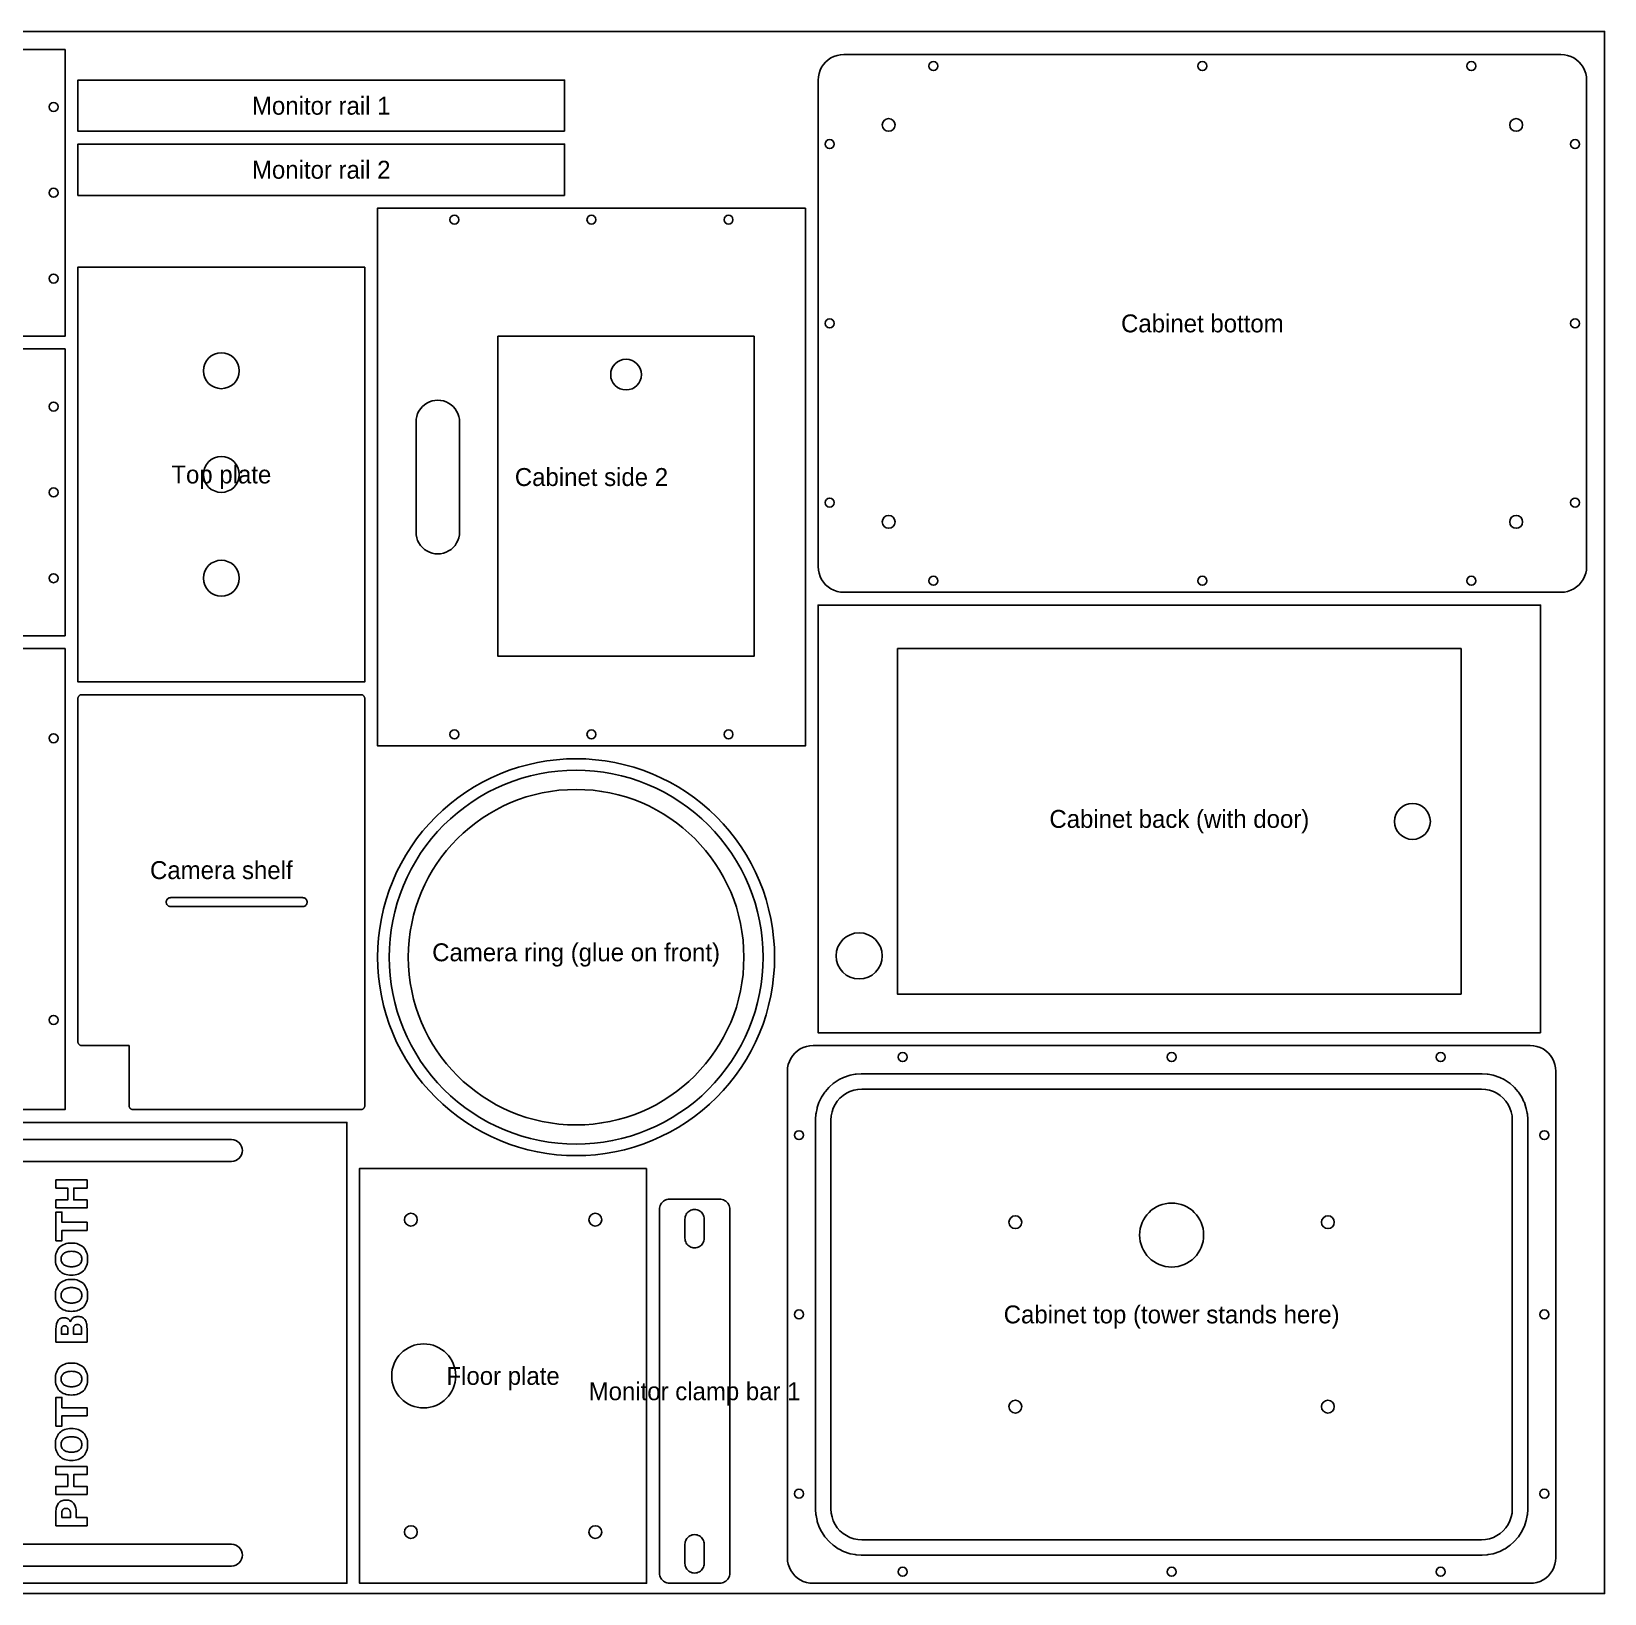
# Model space of a CAD drawing. Header units: millimetres. Extents: x 0 to 2440, y 0 to 1257.
# Drawn here: x 1212 to 2440, y 0 to 1220 of the extents above; entities that cross this region are included whole.
import ezdxf
from ezdxf.enums import TextEntityAlignment as Align

# ---------------------------------------------------------------- set-up
doc = ezdxf.new("R2010")
doc.units = ezdxf.units.MM
for name, color, linetype in [('CUT_DOOR', 6, 'Continuous'), ('CUT_INSIDE', 5, 'Continuous'), ('CUT_OUTSIDE', 1, 'Continuous'), ('DRILL_10', 4, 'Continuous'), ('DRILL_7', 3, 'Continuous'), ('ENGRAVE_V', 2, 'Continuous'), ('LABELS', 7, 'Continuous'), ('POCKET_8', 30, 'Continuous'), ('SHEET', 8, 'Continuous')]:
    doc.layers.add(name, color=color, linetype=linetype)

msp = doc.modelspace()

# ---------------------------------------------------------------- linework, layer by layer
at = {"layer": 'CUT_DOOR'}
for points in [[(1776, 982), (1576, 982), (1576, 732), (1776, 732)], [(2328, 468), (2328, 738), (1888, 738), (1888, 468)]]:
    msp.add_lwpolyline(points, close=True, dxfattribs=at)
at = {"layer": 'CUT_INSIDE'}
for points in [[(1512, 915), (1512.145, 917.219), (1512.579, 919.4), (1513.294, 921.506), (1514.278, 923.5), (1515.513, 925.349), (1516.979, 927.021), (1518.651, 928.487), (1520.5, 929.722), (1522.494, 930.706), (1524.6, 931.421), (1526.781, 931.855), (1529, 932), (1531.219, 931.855), (1533.4, 931.421), (1535.506, 930.706), (1537.5, 929.722), (1539.349, 928.487), (1541.021, 927.021), (1542.487, 925.349), (1543.722, 923.5), (1544.706, 921.506), (1545.421, 919.4), (1545.855, 917.219), (1546, 915), (1546, 829), (1545.855, 826.781), (1545.421, 824.6), (1544.706, 822.494), (1543.722, 820.5), (1542.487, 818.651), (1541.021, 816.979), (1539.349, 815.513), (1537.5, 814.278), (1535.506, 813.294), (1533.4, 812.579), (1531.219, 812.145), (1529, 812), (1526.781, 812.145), (1524.6, 812.579), (1522.494, 813.294), (1520.5, 814.278), (1518.651, 815.513), (1516.979, 816.979), (1515.513, 818.651), (1514.278, 820.5), (1513.294, 822.494), (1512.579, 824.6), (1512.145, 826.781), (1512, 829)], [(1320.5, 536.5), (1320.043, 536.53), (1319.594, 536.619), (1319.161, 536.766), (1318.75, 536.969), (1318.369, 537.223), (1318.025, 537.525), (1317.723, 537.869), (1317.469, 538.25), (1317.266, 538.661), (1317.119, 539.094), (1317.03, 539.543), (1317, 540), (1317.03, 540.457), (1317.119, 540.906), (1317.266, 541.339), (1317.469, 541.75), (1317.723, 542.131), (1318.025, 542.475), (1318.369, 542.777), (1318.75, 543.031), (1319.161, 543.234), (1319.594, 543.381), (1320.043, 543.47), (1320.5, 543.5), (1423.5, 543.5), (1423.957, 543.47), (1424.406, 543.381), (1424.839, 543.234), (1425.25, 543.031), (1425.631, 542.777), (1425.975, 542.475), (1426.277, 542.131), (1426.531, 541.75), (1426.734, 541.339), (1426.881, 540.906), (1426.97, 540.457), (1427, 540), (1426.97, 539.543), (1426.881, 539.094), (1426.734, 538.661), (1426.531, 538.25), (1426.277, 537.869), (1425.975, 537.525), (1425.631, 537.223), (1425.25, 536.969), (1424.839, 536.766), (1424.406, 536.619), (1423.957, 536.53), (1423.5, 536.5)], [(1722, 292.5), (1722.064, 293.479), (1722.256, 294.441), (1722.571, 295.37), (1723.005, 296.25), (1723.55, 297.066), (1724.197, 297.803), (1724.934, 298.45), (1725.75, 298.995), (1726.63, 299.429), (1727.559, 299.744), (1728.521, 299.936), (1729.5, 300), (1730.479, 299.936), (1731.441, 299.744), (1732.37, 299.429), (1733.25, 298.995), (1734.066, 298.45), (1734.803, 297.803), (1735.45, 297.066), (1735.995, 296.25), (1736.429, 295.37), (1736.744, 294.441), (1736.936, 293.479), (1737, 292.5), (1737, 277.5), (1736.936, 276.521), (1736.744, 275.559), (1736.429, 274.63), (1735.995, 273.75), (1735.45, 272.934), (1734.803, 272.197), (1734.066, 271.55), (1733.25, 271.005), (1732.37, 270.571), (1731.441, 270.256), (1730.479, 270.064), (1729.5, 270), (1728.521, 270.064), (1727.559, 270.256), (1726.63, 270.571), (1725.75, 271.005), (1724.934, 271.55), (1724.197, 272.197), (1723.55, 272.934), (1723.005, 273.75), (1722.571, 274.63), (1722.256, 275.559), (1722.064, 276.521), (1722, 277.5)], [(1722, 38.5), (1722.064, 39.479), (1722.256, 40.441), (1722.571, 41.37), (1723.005, 42.25), (1723.55, 43.066), (1724.197, 43.803), (1724.934, 44.45), (1725.75, 44.995), (1726.63, 45.429), (1727.559, 45.744), (1728.521, 45.936), (1729.5, 46), (1730.479, 45.936), (1731.441, 45.744), (1732.37, 45.429), (1733.25, 44.995), (1734.066, 44.45), (1734.803, 43.803), (1735.45, 43.066), (1735.995, 42.25), (1736.429, 41.37), (1736.744, 40.441), (1736.936, 39.479), (1737, 38.5), (1737, 23.5), (1736.936, 22.521), (1736.744, 21.559), (1736.429, 20.63), (1735.995, 19.75), (1735.45, 18.934), (1734.803, 18.197), (1734.066, 17.55), (1733.25, 17.005), (1732.37, 16.571), (1731.441, 16.256), (1730.479, 16.064), (1729.5, 16), (1728.521, 16.064), (1727.559, 16.256), (1726.63, 16.571), (1725.75, 17.005), (1724.934, 17.55), (1724.197, 18.197), (1723.55, 18.934), (1723.005, 19.75), (1722.571, 20.63), (1722.256, 21.559), (1722.064, 22.521), (1722, 23.5)]]:
    msp.add_lwpolyline(points, close=True, dxfattribs=at)
for centre, radius in [((1360, 955), 14), ((1676, 952), 12), ((1360, 874), 14), ((1360, 793), 14), ((1637, 497), 131), ((2290, 603), 14), ((1858, 498), 18), ((2102, 280), 25), ((1518, 170), 25)]:
    msp.add_circle(centre, radius, dxfattribs=at)
at = {"layer": 'CUT_OUTSIDE'}
for points in [[(1238, 1206), (8, 1206), (8, 982), (1238, 982)], [(2426, 802), (2425.829, 799.389), (2425.319, 796.824), (2424.478, 794.346), (2423.321, 792), (2421.867, 789.825), (2420.142, 787.858), (2418.175, 786.133), (2416, 784.679), (2413.654, 783.522), (2411.176, 782.681), (2408.611, 782.171), (2406, 782), (1846, 782), (1843.389, 782.171), (1840.824, 782.681), (1838.346, 783.522), (1836, 784.679), (1833.825, 786.133), (1831.858, 787.858), (1830.133, 789.825), (1828.679, 792), (1827.522, 794.346), (1826.681, 796.824), (1826.171, 799.389), (1826, 802), (1826, 1182), (1826.171, 1184.611), (1826.681, 1187.176), (1827.522, 1189.654), (1828.679, 1192), (1830.133, 1194.175), (1831.858, 1196.142), (1833.825, 1197.867), (1836, 1199.321), (1838.346, 1200.478), (1840.824, 1201.319), (1843.389, 1201.829), (1846, 1202), (2406, 1202), (2408.611, 1201.829), (2411.176, 1201.319), (2413.654, 1200.478), (2416, 1199.321), (2418.175, 1197.867), (2420.142, 1196.142), (2421.867, 1194.175), (2423.321, 1192), (2424.478, 1189.654), (2425.319, 1187.176), (2425.829, 1184.611), (2426, 1182)], [(1628, 1142), (1628, 1182), (1248, 1182), (1248, 1142)], [(1628, 1092), (1628, 1132), (1248, 1132), (1248, 1092)], [(1816, 1082), (1482, 1082), (1482, 662), (1816, 662)], [(1472, 1036), (1248, 1036), (1248, 712), (1472, 712)], [(1238, 972), (8, 972), (8, 748), (1238, 748)], [(2390, 438), (2390, 772), (1826, 772), (1826, 438)], [(1238, 738), (8, 738), (8, 378), (1238, 378)], [(1287.997, 427.997), (1287.926, 428), (1251, 428), (1250.706, 428.014), (1250.415, 428.058), (1250.129, 428.129), (1249.852, 428.228), (1249.586, 428.354), (1249.333, 428.506), (1249.097, 428.681), (1248.879, 428.879), (1248.681, 429.097), (1248.506, 429.333), (1248.354, 429.586), (1248.228, 429.852), (1248.129, 430.129), (1248.058, 430.415), (1248.014, 430.706), (1248, 431), (1248, 699), (1248.014, 699.294), (1248.058, 699.585), (1248.129, 699.871), (1248.228, 700.148), (1248.354, 700.414), (1248.506, 700.667), (1248.681, 700.903), (1248.879, 701.121), (1249.097, 701.319), (1249.333, 701.494), (1249.586, 701.646), (1249.852, 701.772), (1250.129, 701.871), (1250.415, 701.942), (1250.706, 701.986), (1251, 702), (1469, 702), (1469.294, 701.986), (1469.585, 701.942), (1469.871, 701.871), (1470.148, 701.772), (1470.414, 701.646), (1470.667, 701.494), (1470.903, 701.319), (1471.121, 701.121), (1471.319, 700.903), (1471.494, 700.667), (1471.646, 700.414), (1471.772, 700.148), (1471.871, 699.871), (1471.942, 699.585), (1471.986, 699.294), (1472, 699), (1472, 381), (1471.986, 380.706), (1471.942, 380.415), (1471.871, 380.129), (1471.772, 379.852), (1471.646, 379.586), (1471.494, 379.333), (1471.319, 379.097), (1471.121, 378.879), (1470.903, 378.681), (1470.667, 378.506), (1470.414, 378.354), (1470.148, 378.228), (1469.871, 378.129), (1469.585, 378.058), (1469.294, 378.014), (1469, 378), (1291, 378), (1290.706, 378.014), (1290.415, 378.058), (1290.129, 378.129), (1289.852, 378.228), (1289.586, 378.354), (1289.333, 378.506), (1289.097, 378.681), (1288.879, 378.879), (1288.681, 379.097), (1288.506, 379.333), (1288.354, 379.586), (1288.228, 379.852), (1288.129, 380.129), (1288.058, 380.415), (1288.014, 380.706), (1288, 381), (1288, 427.926)], [(1792, 497), (1791.813, 489.395), (1791.254, 481.807), (1790.322, 474.257), (1789.022, 466.761), (1787.355, 459.338), (1785.326, 452.006), (1782.939, 444.782), (1780.201, 437.684), (1777.118, 430.729), (1773.698, 423.934), (1769.948, 417.314), (1765.878, 410.887), (1761.497, 404.667), (1756.817, 398.669), (1751.847, 392.908), (1746.602, 387.398), (1741.092, 382.153), (1735.331, 377.183), (1729.333, 372.503), (1723.113, 368.122), (1716.686, 364.052), (1710.066, 360.302), (1703.271, 356.882), (1696.316, 353.799), (1689.218, 351.061), (1681.994, 348.674), (1674.662, 346.645), (1667.239, 344.978), (1659.743, 343.678), (1652.193, 342.746), (1644.605, 342.187), (1637, 342), (1629.395, 342.187), (1621.807, 342.746), (1614.257, 343.678), (1606.761, 344.978), (1599.338, 346.645), (1592.006, 348.674), (1584.782, 351.061), (1577.684, 353.799), (1570.729, 356.882), (1563.934, 360.302), (1557.314, 364.052), (1550.887, 368.122), (1544.667, 372.503), (1538.669, 377.183), (1532.908, 382.153), (1527.398, 387.398), (1522.153, 392.908), (1517.183, 398.669), (1512.503, 404.667), (1508.122, 410.887), (1504.052, 417.314), (1500.302, 423.934), (1496.882, 430.729), (1493.799, 437.684), (1491.061, 444.782), (1488.674, 452.006), (1486.645, 459.338), (1484.978, 466.761), (1483.678, 474.257), (1482.746, 481.807), (1482.187, 489.395), (1482, 497), (1482.187, 504.605), (1482.746, 512.193), (1483.678, 519.743), (1484.978, 527.239), (1486.645, 534.662), (1488.674, 541.994), (1491.061, 549.218), (1493.799, 556.316), (1496.882, 563.271), (1500.302, 570.066), (1504.052, 576.686), (1508.122, 583.113), (1512.503, 589.333), (1517.183, 595.331), (1522.153, 601.092), (1527.398, 606.602), (1532.908, 611.847), (1538.669, 616.817), (1544.667, 621.497), (1550.887, 625.878), (1557.314, 629.948), (1563.934, 633.698), (1570.729, 637.118), (1577.684, 640.201), (1584.782, 642.939), (1592.006, 645.326), (1599.338, 647.355), (1606.761, 649.022), (1614.257, 650.322), (1621.807, 651.254), (1629.395, 651.813), (1637, 652), (1644.605, 651.813), (1652.193, 651.254), (1659.743, 650.322), (1667.239, 649.022), (1674.662, 647.355), (1681.994, 645.326), (1689.218, 642.939), (1696.316, 640.201), (1703.271, 637.118), (1710.066, 633.698), (1716.686, 629.948), (1723.113, 625.878), (1729.333, 621.497), (1735.331, 616.817), (1741.092, 611.847), (1746.602, 606.602), (1751.847, 601.092), (1756.817, 595.331), (1761.497, 589.333), (1765.878, 583.113), (1769.948, 576.686), (1773.698, 570.066), (1777.118, 563.271), (1780.201, 556.316), (1782.939, 549.218), (1785.326, 541.994), (1787.355, 534.662), (1789.022, 527.239), (1790.322, 519.743), (1791.254, 512.193), (1791.813, 504.605)], [(2402, 28), (2401.829, 25.389), (2401.319, 22.824), (2400.478, 20.346), (2399.321, 18), (2397.867, 15.825), (2396.142, 13.858), (2394.175, 12.133), (2392, 10.679), (2389.654, 9.522), (2387.176, 8.681), (2384.611, 8.171), (2382, 8), (1822, 8), (1819.389, 8.171), (1816.824, 8.681), (1814.346, 9.522), (1812, 10.679), (1809.825, 12.133), (1807.858, 13.858), (1806.133, 15.825), (1804.679, 18), (1803.522, 20.346), (1802.681, 22.824), (1802.171, 25.389), (1802, 28), (1802, 408), (1802.171, 410.611), (1802.681, 413.176), (1803.522, 415.654), (1804.679, 418), (1806.133, 420.175), (1807.858, 422.142), (1809.825, 423.867), (1812, 425.321), (1814.346, 426.478), (1816.824, 427.319), (1819.389, 427.829), (1822, 428), (2382, 428), (2384.611, 427.829), (2387.176, 427.319), (2389.654, 426.478), (2392, 425.321), (2394.175, 423.867), (2396.142, 422.142), (2397.867, 420.175), (2399.321, 418), (2400.478, 415.654), (2401.319, 413.176), (2401.829, 410.611), (2402, 408)], [(1692, 332), (1468, 332), (1468, 8), (1692, 8)], [(1749, 308), (1750.044, 307.932), (1751.071, 307.727), (1752.061, 307.391), (1753, 306.928), (1753.87, 306.347), (1754.657, 305.657), (1755.347, 304.87), (1755.928, 304), (1756.391, 303.061), (1756.727, 302.071), (1756.932, 301.044), (1757, 300), (1757, 16), (1756.932, 14.956), (1756.727, 13.929), (1756.391, 12.939), (1755.928, 12), (1755.347, 11.13), (1754.657, 10.343), (1753.87, 9.653), (1753, 9.072), (1752.061, 8.609), (1751.071, 8.273), (1750.044, 8.068), (1749, 8), (1710, 8), (1708.956, 8.068), (1707.929, 8.273), (1706.939, 8.609), (1706, 9.072), (1705.13, 9.653), (1704.343, 10.343), (1703.653, 11.13), (1703.072, 12), (1702.609, 12.939), (1702.273, 13.929), (1702.068, 14.956), (1702, 16), (1702, 300), (1702.068, 301.044), (1702.273, 302.071), (1702.609, 303.061), (1703.072, 304), (1703.653, 304.87), (1704.343, 305.657), (1705.13, 306.347), (1706, 306.928), (1706.939, 307.391), (1707.929, 307.727), (1708.956, 307.932), (1710, 308)]]:
    msp.add_lwpolyline(points, close=True, dxfattribs=at)
msp.add_lwpolyline([(198, 368), (1458, 368), (1458, 8), (198, 8)], dxfattribs=at)
at = {"layer": 'DRILL_10'}
for centre in [(1881, 1147), (2371, 1147), (1881, 837), (2371, 837), (1508, 292), (1652, 292), (1980, 290), (2224, 290), (1980, 146), (2224, 146), (1508, 48), (1652, 48)]:
    msp.add_circle(centre, 5, dxfattribs=at)
at = {"layer": 'DRILL_7'}
for centre in [(1916, 1193), (2126, 1193), (2336, 1193), (1229, 1161), (1835, 1132), (2417, 1132), (1229, 1094), (1542, 1073), (1649, 1073), (1756, 1073), (1229, 1027), (1835, 992), (2417, 992), (1229, 927), (1229, 860), (1835, 852), (2417, 852), (1229, 793), (1916, 791), (2126, 791), (2336, 791), (1229, 668), (1542, 671), (1649, 671), (1756, 671), (1229, 448), (1892, 419), (2102, 419), (2312, 419), (1811, 358), (2393, 358), (1811, 218), (2393, 218), (1811, 78), (2393, 78), (1892, 17), (2102, 17), (2312, 17)]:
    msp.add_circle(centre, 3.5, dxfattribs=at)
at = {"layer": 'ENGRAVE_V'}
for points in [[(1783, 497), (1782.824, 489.836), (1782.297, 482.689), (1781.42, 475.577), (1780.195, 468.517), (1778.625, 461.525), (1776.713, 454.618), (1774.465, 447.814), (1771.886, 441.128), (1768.982, 434.577), (1765.761, 428.176), (1762.228, 421.941), (1758.395, 415.887), (1754.268, 410.028), (1749.86, 404.379), (1745.179, 398.952), (1740.238, 393.762), (1735.048, 388.821), (1729.621, 384.14), (1723.972, 379.732), (1718.113, 375.605), (1712.059, 371.772), (1705.824, 368.239), (1699.423, 365.018), (1692.872, 362.114), (1686.186, 359.535), (1679.382, 357.287), (1672.475, 355.375), (1665.483, 353.805), (1658.423, 352.58), (1651.311, 351.703), (1644.164, 351.176), (1637, 351), (1629.836, 351.176), (1622.689, 351.703), (1615.577, 352.58), (1608.517, 353.805), (1601.525, 355.375), (1594.618, 357.287), (1587.814, 359.535), (1581.128, 362.114), (1574.577, 365.018), (1568.176, 368.239), (1561.941, 371.772), (1555.887, 375.605), (1550.028, 379.732), (1544.379, 384.14), (1538.952, 388.821), (1533.762, 393.762), (1528.821, 398.952), (1524.14, 404.379), (1519.732, 410.028), (1515.605, 415.887), (1511.772, 421.941), (1508.239, 428.176), (1505.018, 434.577), (1502.114, 441.128), (1499.535, 447.814), (1497.287, 454.618), (1495.375, 461.525), (1493.805, 468.517), (1492.58, 475.577), (1491.703, 482.689), (1491.176, 489.836), (1491, 497), (1491.176, 504.164), (1491.703, 511.311), (1492.58, 518.423), (1493.805, 525.483), (1495.375, 532.475), (1497.287, 539.382), (1499.535, 546.186), (1502.114, 552.872), (1505.018, 559.423), (1508.239, 565.824), (1511.772, 572.059), (1515.605, 578.113), (1519.732, 583.972), (1524.14, 589.621), (1528.821, 595.048), (1533.762, 600.238), (1538.952, 605.179), (1544.379, 609.86), (1550.028, 614.268), (1555.887, 618.395), (1561.941, 622.228), (1568.176, 625.761), (1574.577, 628.982), (1581.128, 631.886), (1587.814, 634.465), (1594.618, 636.713), (1601.525, 638.625), (1608.517, 640.195), (1615.577, 641.42), (1622.689, 642.297), (1629.836, 642.824), (1637, 643), (1644.164, 642.824), (1651.311, 642.297), (1658.423, 641.42), (1665.483, 640.195), (1672.475, 638.625), (1679.382, 636.713), (1686.186, 634.465), (1692.872, 631.886), (1699.423, 628.982), (1705.824, 625.761), (1712.059, 622.228), (1718.113, 618.395), (1723.972, 614.268), (1729.621, 609.86), (1735.048, 605.179), (1740.238, 600.238), (1745.179, 595.048), (1749.86, 589.621), (1754.268, 583.972), (1758.395, 578.113), (1762.228, 572.059), (1765.761, 565.824), (1768.982, 559.423), (1771.886, 552.872), (1774.465, 546.186), (1776.713, 539.382), (1778.625, 532.475), (1780.195, 525.483), (1781.42, 518.423), (1782.297, 511.311), (1782.824, 504.164), (1783, 497)], [(1230.831, 301.218), (1230.831, 307.485), (1240.094, 307.485), (1240.094, 316.732), (1230.831, 316.732), (1230.831, 323), (1255.137, 323), (1255.137, 316.732), (1244.831, 316.732), (1244.831, 307.485), (1255.137, 307.485), (1255.137, 301.218), (1230.831, 301.218)], [(1230.831, 275.577), (1230.831, 297.978), (1235.568, 297.978), (1235.568, 289.92), (1255.137, 289.92), (1255.137, 283.652), (1235.568, 283.652), (1235.568, 275.577), (1230.831, 275.577)], [(1230.391, 261.235), (1230.444, 262.66), (1230.601, 264.006), (1230.863, 265.273), (1231.23, 266.46), (1231.701, 267.568), (1232.278, 268.597), (1232.959, 269.546), (1233.745, 270.416), (1234.623, 271.195), (1235.582, 271.869), (1236.62, 272.44), (1237.738, 272.907), (1238.935, 273.27), (1240.213, 273.53), (1241.571, 273.686), (1243.008, 273.737), (1244.442, 273.686), (1245.796, 273.53), (1247.071, 273.27), (1248.267, 272.907), (1249.383, 272.44), (1250.42, 271.869), (1251.377, 271.195), (1252.255, 270.416), (1253.041, 269.546), (1253.722, 268.597), (1254.299, 267.568), (1254.77, 266.46), (1255.137, 265.273), (1255.399, 264.006), (1255.556, 262.66), (1255.609, 261.235), (1255.556, 259.813), (1255.399, 258.47), (1255.137, 257.205), (1254.77, 256.019), (1254.299, 254.912), (1253.722, 253.883), (1253.041, 252.933), (1252.255, 252.061), (1251.377, 251.281), (1250.42, 250.604), (1249.383, 250.032), (1248.267, 249.564), (1247.071, 249.2), (1245.796, 248.94), (1244.442, 248.784), (1243.008, 248.732), (1241.571, 248.784), (1240.213, 248.94), (1238.935, 249.2), (1237.738, 249.564), (1236.62, 250.032), (1235.582, 250.604), (1234.623, 251.281), (1233.745, 252.061), (1232.959, 252.933), (1232.278, 253.883), (1231.701, 254.912), (1231.23, 256.019), (1230.863, 257.205), (1230.601, 258.47), (1230.444, 259.813), (1230.391, 261.235)], [(1234.933, 261.235), (1234.966, 260.538), (1235.066, 259.882), (1235.231, 259.266), (1235.462, 258.691), (1235.76, 258.155), (1236.124, 257.66), (1236.554, 257.205), (1237.05, 256.79), (1237.606, 256.42), (1238.216, 256.099), (1238.88, 255.828), (1239.598, 255.606), (1240.369, 255.433), (1241.195, 255.31), (1242.075, 255.236), (1243.008, 255.211), (1243.938, 255.236), (1244.814, 255.31), (1245.637, 255.433), (1246.407, 255.606), (1247.123, 255.828), (1247.785, 256.099), (1248.394, 256.42), (1248.95, 256.79), (1249.446, 257.205), (1249.876, 257.66), (1250.24, 258.155), (1250.538, 258.691), (1250.769, 259.266), (1250.934, 259.882), (1251.034, 260.538), (1251.067, 261.235), (1251.034, 261.935), (1250.934, 262.594), (1250.769, 263.213), (1250.538, 263.79), (1250.24, 264.328), (1249.876, 264.824), (1249.446, 265.28), (1248.95, 265.695), (1248.394, 266.065), (1247.785, 266.386), (1247.123, 266.657), (1246.407, 266.88), (1245.637, 267.052), (1244.814, 267.176), (1243.938, 267.25), (1243.008, 267.274), (1242.075, 267.25), (1241.195, 267.176), (1240.369, 267.052), (1239.598, 266.88), (1238.88, 266.657), (1238.216, 266.386), (1237.606, 266.065), (1237.05, 265.695), (1236.554, 265.28), (1236.124, 264.824), (1235.76, 264.328), (1235.462, 263.79), (1235.231, 263.213), (1235.066, 262.594), (1234.966, 261.935), (1234.933, 261.235)], [(1230.391, 232.891), (1230.444, 234.317), (1230.601, 235.663), (1230.863, 236.93), (1231.23, 238.117), (1231.701, 239.225), (1232.278, 240.254), (1232.959, 241.203), (1233.745, 242.073), (1234.623, 242.852), (1235.582, 243.526), (1236.62, 244.097), (1237.738, 244.564), (1238.935, 244.927), (1240.213, 245.187), (1241.571, 245.342), (1243.008, 245.394), (1244.442, 245.342), (1245.796, 245.187), (1247.071, 244.927), (1248.267, 244.564), (1249.383, 244.097), (1250.42, 243.526), (1251.377, 242.852), (1252.255, 242.073), (1253.041, 241.203), (1253.722, 240.254), (1254.299, 239.225), (1254.77, 238.117), (1255.137, 236.93), (1255.399, 235.663), (1255.556, 234.317), (1255.609, 232.891), (1255.556, 231.47), (1255.399, 230.126), (1255.137, 228.862), (1254.77, 227.676), (1254.299, 226.568), (1253.722, 225.54), (1253.041, 224.589), (1252.255, 223.718), (1251.377, 222.938), (1250.42, 222.261), (1249.383, 221.689), (1248.267, 221.221), (1247.071, 220.857), (1245.796, 220.597), (1244.442, 220.441), (1243.008, 220.389), (1241.571, 220.441), (1240.213, 220.597), (1238.935, 220.857), (1237.738, 221.221), (1236.62, 221.689), (1235.582, 222.261), (1234.623, 222.938), (1233.745, 223.718), (1232.959, 224.589), (1232.278, 225.54), (1231.701, 226.568), (1231.23, 227.676), (1230.863, 228.862), (1230.601, 230.126), (1230.444, 231.47), (1230.391, 232.891)], [(1234.933, 232.891), (1234.966, 232.195), (1235.066, 231.539), (1235.231, 230.923), (1235.462, 230.348), (1235.76, 229.812), (1236.124, 229.317), (1236.554, 228.862), (1237.05, 228.447), (1237.606, 228.077), (1238.216, 227.756), (1238.88, 227.485), (1239.598, 227.263), (1240.369, 227.09), (1241.195, 226.967), (1242.075, 226.893), (1243.008, 226.868), (1243.938, 226.893), (1244.814, 226.967), (1245.637, 227.09), (1246.407, 227.263), (1247.123, 227.485), (1247.785, 227.756), (1248.394, 228.077), (1248.95, 228.447), (1249.446, 228.862), (1249.876, 229.317), (1250.24, 229.812), (1250.538, 230.348), (1250.769, 230.923), (1250.934, 231.539), (1251.034, 232.195), (1251.067, 232.891), (1251.034, 233.591), (1250.934, 234.251), (1250.769, 234.869), (1250.538, 235.447), (1250.24, 235.985), (1249.876, 236.481), (1249.446, 236.937), (1248.95, 237.352), (1248.394, 237.722), (1247.785, 238.043), (1247.123, 238.314), (1246.407, 238.536), (1245.637, 238.709), (1244.814, 238.833), (1243.938, 238.907), (1243.008, 238.931), (1242.075, 238.907), (1241.195, 238.833), (1240.369, 238.709), (1239.598, 238.536), (1238.88, 238.314), (1238.216, 238.043), (1237.606, 237.722), (1237.05, 237.352), (1236.554, 236.937), (1236.124, 236.481), (1235.76, 235.985), (1235.462, 235.447), (1235.231, 234.869), (1235.066, 234.251), (1234.966, 233.591), (1234.933, 232.891)], [(1242.129, 212.151), (1242.291, 212.641), (1242.484, 213.103), (1242.708, 213.537), (1242.963, 213.942), (1243.25, 214.318), (1243.567, 214.666), (1243.915, 214.986), (1244.294, 215.277), (1244.7, 215.536), (1245.129, 215.761), (1245.579, 215.951), (1246.052, 216.107), (1246.548, 216.228), (1247.066, 216.315), (1247.606, 216.366), (1248.169, 216.384), (1249.02, 216.347), (1249.815, 216.235), (1250.554, 216.05), (1251.238, 215.79), (1251.865, 215.455), (1252.436, 215.047), (1252.952, 214.564), (1253.411, 214.007), (1253.815, 213.374), (1254.166, 212.664), (1254.462, 211.876), (1254.705, 211.011), (1254.894, 210.069), (1255.029, 209.05), (1255.11, 207.953), (1255.137, 206.779), (1255.137, 196.376), (1230.831, 196.376), (1230.831, 205.786), (1230.855, 207.008), (1230.927, 208.143), (1231.046, 209.19), (1231.213, 210.151), (1231.429, 211.024), (1231.692, 211.81), (1232.003, 212.508), (1232.361, 213.12), (1232.772, 213.652), (1233.241, 214.113), (1233.768, 214.504), (1234.351, 214.823), (1234.993, 215.071), (1235.691, 215.249), (1236.448, 215.355), (1237.261, 215.391), (1237.697, 215.378), (1238.116, 215.339), (1238.518, 215.274), (1238.904, 215.183), (1239.273, 215.066), (1239.626, 214.924), (1239.962, 214.755), (1240.281, 214.56), (1240.583, 214.341), (1240.864, 214.099), (1241.125, 213.832), (1241.366, 213.543), (1241.587, 213.23), (1241.788, 212.894), (1241.968, 212.534), (1242.129, 212.151)], [(1240.241, 206.111), (1240.23, 206.47), (1240.2, 206.807), (1240.149, 207.122), (1240.078, 207.414), (1239.986, 207.683), (1239.874, 207.931), (1239.742, 208.155), (1239.589, 208.358), (1239.417, 208.537), (1239.225, 208.693), (1239.014, 208.824), (1238.784, 208.932), (1238.534, 209.015), (1238.265, 209.075), (1237.976, 209.111), (1237.668, 209.123), (1237.364, 209.111), (1237.079, 209.075), (1236.812, 209.015), (1236.563, 208.932), (1236.334, 208.824), (1236.122, 208.693), (1235.93, 208.537), (1235.756, 208.358), (1235.601, 208.155), (1235.467, 207.931), (1235.354, 207.683), (1235.261, 207.414), (1235.189, 207.122), (1235.137, 206.807), (1235.106, 206.47), (1235.096, 206.111), (1235.096, 202.644), (1240.241, 202.644), (1240.241, 206.111)], [(1250.871, 206.323), (1250.859, 206.78), (1250.821, 207.209), (1250.759, 207.608), (1250.672, 207.977), (1250.56, 208.318), (1250.423, 208.629), (1250.261, 208.911), (1250.074, 209.164), (1249.861, 209.387), (1249.624, 209.58), (1249.361, 209.744), (1249.072, 209.878), (1248.758, 209.982), (1248.419, 210.057), (1248.054, 210.101), (1247.664, 210.116), (1247.282, 210.101), (1246.924, 210.057), (1246.591, 209.983), (1246.282, 209.88), (1245.999, 209.747), (1245.74, 209.585), (1245.505, 209.393), (1245.295, 209.172), (1245.11, 208.921), (1244.95, 208.64), (1244.814, 208.329), (1244.703, 207.987), (1244.617, 207.616), (1244.555, 207.215), (1244.518, 206.784), (1244.506, 206.323), (1244.506, 202.644), (1250.871, 202.644), (1250.871, 206.323)], [(1230.391, 167.528), (1230.444, 168.954), (1230.601, 170.3), (1230.863, 171.567), (1231.23, 172.754), (1231.701, 173.862), (1232.278, 174.891), (1232.959, 175.84), (1233.745, 176.71), (1234.623, 177.488), (1235.582, 178.163), (1236.62, 178.734), (1237.738, 179.201), (1238.935, 179.564), (1240.213, 179.823), (1241.571, 179.979), (1243.008, 180.031), (1244.442, 179.979), (1245.796, 179.823), (1247.071, 179.564), (1248.267, 179.201), (1249.383, 178.734), (1250.42, 178.163), (1251.377, 177.488), (1252.255, 176.71), (1253.041, 175.84), (1253.722, 174.891), (1254.299, 173.862), (1254.77, 172.754), (1255.137, 171.567), (1255.399, 170.3), (1255.556, 168.954), (1255.609, 167.528), (1255.556, 166.106), (1255.399, 164.763), (1255.137, 163.499), (1254.77, 162.313), (1254.299, 161.205), (1253.722, 160.176), (1253.041, 159.226), (1252.255, 158.355), (1251.377, 157.574), (1250.42, 156.898), (1249.383, 156.326), (1248.267, 155.858), (1247.071, 155.493), (1245.796, 155.233), (1244.442, 155.077), (1243.008, 155.025), (1241.571, 155.077), (1240.213, 155.233), (1238.935, 155.493), (1237.738, 155.858), (1236.62, 156.326), (1235.582, 156.898), (1234.623, 157.574), (1233.745, 158.355), (1232.959, 159.226), (1232.278, 160.176), (1231.701, 161.205), (1231.23, 162.313), (1230.863, 163.499), (1230.601, 164.763), (1230.444, 166.106), (1230.391, 167.528)], [(1234.933, 167.528), (1234.966, 166.832), (1235.066, 166.176), (1235.231, 165.56), (1235.462, 164.984), (1235.76, 164.449), (1236.124, 163.954), (1236.554, 163.499), (1237.05, 163.084), (1237.606, 162.714), (1238.216, 162.393), (1238.88, 162.122), (1239.598, 161.899), (1240.369, 161.727), (1241.195, 161.603), (1242.075, 161.529), (1243.008, 161.505), (1243.938, 161.529), (1244.814, 161.603), (1245.637, 161.727), (1246.407, 161.899), (1247.123, 162.122), (1247.785, 162.393), (1248.394, 162.714), (1248.95, 163.084), (1249.446, 163.499), (1249.876, 163.954), (1250.24, 164.449), (1250.538, 164.984), (1250.769, 165.56), (1250.934, 166.176), (1251.034, 166.832), (1251.067, 167.528), (1251.034, 168.228), (1250.934, 168.888), (1250.769, 169.506), (1250.538, 170.084), (1250.24, 170.621), (1249.876, 171.118), (1249.446, 171.574), (1248.95, 171.989), (1248.394, 172.359), (1247.785, 172.68), (1247.123, 172.951), (1246.407, 173.173), (1245.637, 173.346), (1244.814, 173.469), (1243.938, 173.543), (1243.008, 173.568), (1242.075, 173.543), (1241.195, 173.469), (1240.369, 173.346), (1239.598, 173.173), (1238.88, 172.951), (1238.216, 172.68), (1237.606, 172.359), (1237.05, 171.989), (1236.554, 171.574), (1236.124, 171.118), (1235.76, 170.621), (1235.462, 170.084), (1235.231, 169.506), (1235.066, 168.888), (1234.966, 168.228), (1234.933, 167.528)], [(1230.831, 130.785), (1230.831, 153.186), (1235.568, 153.186), (1235.568, 145.127), (1255.137, 145.127), (1255.137, 138.86), (1235.568, 138.86), (1235.568, 130.785), (1230.831, 130.785)], [(1230.391, 116.442), (1230.444, 117.868), (1230.601, 119.214), (1230.863, 120.481), (1231.23, 121.668), (1231.701, 122.776), (1232.278, 123.805), (1232.959, 124.754), (1233.745, 125.624), (1234.623, 126.402), (1235.582, 127.077), (1236.62, 127.648), (1237.738, 128.115), (1238.935, 128.478), (1240.213, 128.738), (1241.571, 128.893), (1243.008, 128.945), (1244.442, 128.893), (1245.796, 128.738), (1247.071, 128.478), (1248.267, 128.115), (1249.383, 127.648), (1250.42, 127.077), (1251.377, 126.402), (1252.255, 125.624), (1253.041, 124.754), (1253.722, 123.805), (1254.299, 122.776), (1254.77, 121.668), (1255.137, 120.481), (1255.399, 119.214), (1255.556, 117.868), (1255.609, 116.442), (1255.556, 115.02), (1255.399, 113.677), (1255.137, 112.413), (1254.77, 111.227), (1254.299, 110.119), (1253.722, 109.09), (1253.041, 108.14), (1252.255, 107.269), (1251.377, 106.488), (1250.42, 105.812), (1249.383, 105.24), (1248.267, 104.772), (1247.071, 104.408), (1245.796, 104.147), (1244.442, 103.991), (1243.008, 103.939), (1241.571, 103.991), (1240.213, 104.147), (1238.935, 104.408), (1237.738, 104.772), (1236.62, 105.24), (1235.582, 105.812), (1234.623, 106.488), (1233.745, 107.269), (1232.959, 108.14), (1232.278, 109.09), (1231.701, 110.119), (1231.23, 111.227), (1230.863, 112.413), (1230.601, 113.677), (1230.444, 115.02), (1230.391, 116.442)], [(1234.933, 116.442), (1234.966, 115.746), (1235.066, 115.09), (1235.231, 114.474), (1235.462, 113.899), (1235.76, 113.363), (1236.124, 112.868), (1236.554, 112.413), (1237.05, 111.998), (1237.606, 111.628), (1238.216, 111.307), (1238.88, 111.036), (1239.598, 110.814), (1240.369, 110.641), (1241.195, 110.517), (1242.075, 110.443), (1243.008, 110.419), (1243.938, 110.443), (1244.814, 110.517), (1245.637, 110.641), (1246.407, 110.814), (1247.123, 111.036), (1247.785, 111.307), (1248.394, 111.628), (1248.95, 111.998), (1249.446, 112.413), (1249.876, 112.868), (1250.24, 113.363), (1250.538, 113.899), (1250.769, 114.474), (1250.934, 115.09), (1251.034, 115.746), (1251.067, 116.442), (1251.034, 117.142), (1250.934, 117.802), (1250.769, 118.42), (1250.538, 118.998), (1250.24, 119.535), (1249.876, 120.032), (1249.446, 120.488), (1248.95, 120.903), (1248.394, 121.273), (1247.785, 121.594), (1247.123, 121.865), (1246.407, 122.087), (1245.637, 122.26), (1244.814, 122.383), (1243.938, 122.457), (1243.008, 122.482), (1242.075, 122.457), (1241.195, 122.383), (1240.369, 122.26), (1239.598, 122.087), (1238.88, 121.865), (1238.216, 121.594), (1237.606, 121.273), (1237.05, 120.903), (1236.554, 120.488), (1236.124, 120.032), (1235.76, 119.535), (1235.462, 118.998), (1235.231, 118.42), (1235.066, 117.802), (1234.966, 117.142), (1234.933, 116.442)], [(1230.831, 77.436), (1230.831, 83.704), (1240.094, 83.704), (1240.094, 92.951), (1230.831, 92.951), (1230.831, 99.218), (1255.137, 99.218), (1255.137, 92.951), (1244.831, 92.951), (1244.831, 83.704), (1255.137, 83.704), (1255.137, 77.436), (1230.831, 77.436)], [(1230.831, 53), (1230.831, 63.403), (1230.863, 64.529), (1230.96, 65.588), (1231.12, 66.579), (1231.346, 67.503), (1231.635, 68.36), (1231.989, 69.149), (1232.408, 69.871), (1232.89, 70.525), (1233.432, 71.107), (1234.029, 71.611), (1234.681, 72.038), (1235.387, 72.387), (1236.148, 72.659), (1236.964, 72.853), (1237.834, 72.969), (1238.759, 73.008), (1239.688, 72.969), (1240.562, 72.853), (1241.38, 72.659), (1242.143, 72.387), (1242.851, 72.038), (1243.504, 71.611), (1244.102, 71.107), (1244.644, 70.525), (1245.127, 69.871), (1245.545, 69.149), (1245.899, 68.36), (1246.189, 67.503), (1246.414, 66.579), (1246.575, 65.588), (1246.671, 64.529), (1246.704, 63.403), (1246.704, 59.268), (1255.137, 59.268), (1255.137, 53), (1230.831, 53)], [(1235.373, 59.268), (1242.162, 59.268), (1242.162, 62.735), (1242.148, 63.178), (1242.106, 63.595), (1242.037, 63.986), (1241.94, 64.351), (1241.815, 64.69), (1241.663, 65.003), (1241.482, 65.29), (1241.274, 65.552), (1241.041, 65.784), (1240.784, 65.986), (1240.505, 66.157), (1240.202, 66.297), (1239.876, 66.405), (1239.527, 66.483), (1239.155, 66.529), (1238.759, 66.545), (1238.364, 66.529), (1237.992, 66.483), (1237.643, 66.405), (1237.318, 66.297), (1237.017, 66.157), (1236.738, 65.986), (1236.484, 65.784), (1236.252, 65.552), (1236.046, 65.29), (1235.867, 65.003), (1235.716, 64.69), (1235.593, 64.351), (1235.497, 63.986), (1235.428, 63.595), (1235.387, 63.178), (1235.373, 62.735), (1235.373, 59.268)]]:
    msp.add_lwpolyline(points, close=True, dxfattribs=at)
at = {"layer": 'POCKET_8'}
for points in [[(2380, 66), (2379.987, 65.608), (2379.73, 61.692), (2379.628, 60.914), (2378.862, 57.065), (2378.659, 56.307), (2377.398, 52.591), (2377.098, 51.866), (2375.362, 48.346), (2374.97, 47.667), (2372.789, 44.404), (2372.312, 43.781), (2369.724, 40.831), (2369.169, 40.276), (2366.219, 37.688), (2365.596, 37.211), (2362.333, 35.03), (2361.654, 34.638), (2358.134, 32.902), (2357.409, 32.602), (2353.693, 31.341), (2352.935, 31.138), (2349.086, 30.372), (2348.308, 30.27), (2344.392, 30.013), (2344, 30), (1860, 30), (1859.608, 30.013), (1855.692, 30.27), (1854.914, 30.372), (1851.065, 31.138), (1850.307, 31.341), (1846.591, 32.602), (1845.866, 32.902), (1842.346, 34.638), (1841.667, 35.03), (1838.404, 37.211), (1837.781, 37.688), (1834.831, 40.276), (1834.276, 40.831), (1831.688, 43.781), (1831.211, 44.404), (1829.03, 47.667), (1828.638, 48.346), (1826.902, 51.866), (1826.602, 52.591), (1825.341, 56.307), (1825.138, 57.065), (1824.372, 60.914), (1824.27, 61.692), (1824.013, 65.608), (1824, 66), (1824, 370), (1824.013, 370.392), (1824.27, 374.308), (1824.372, 375.086), (1825.138, 378.935), (1825.341, 379.693), (1826.602, 383.409), (1826.902, 384.134), (1828.638, 387.654), (1829.03, 388.333), (1831.211, 391.596), (1831.688, 392.219), (1834.276, 395.169), (1834.831, 395.724), (1837.781, 398.312), (1838.404, 398.789), (1841.667, 400.97), (1842.346, 401.362), (1845.866, 403.098), (1846.591, 403.398), (1850.307, 404.659), (1851.065, 404.862), (1854.914, 405.628), (1855.692, 405.73), (1859.608, 405.987), (1860, 406), (2344, 406), (2344.392, 405.987), (2348.308, 405.73), (2349.086, 405.628), (2352.935, 404.862), (2353.693, 404.659), (2357.409, 403.398), (2358.134, 403.098), (2361.654, 401.362), (2362.333, 400.97), (2365.596, 398.789), (2366.219, 398.312), (2369.169, 395.724), (2369.724, 395.169), (2372.312, 392.219), (2372.789, 391.596), (2374.97, 388.333), (2375.362, 387.654), (2377.098, 384.134), (2377.398, 383.409), (2378.659, 379.693), (2378.862, 378.935), (2379.628, 375.086), (2379.73, 374.308), (2379.987, 370.392), (2380, 370)], [(2368, 66.196), (2368, 369.804), (2367.782, 373.131), (2367.17, 376.208), (2366.161, 379.179), (2364.773, 381.994), (2363.03, 384.602), (2360.961, 386.961), (2358.602, 389.03), (2355.994, 390.773), (2353.179, 392.161), (2350.208, 393.17), (2347.131, 393.782), (2343.804, 394), (1860.196, 394), (1856.869, 393.782), (1853.792, 393.17), (1850.821, 392.161), (1848.006, 390.773), (1845.398, 389.03), (1843.039, 386.961), (1840.97, 384.602), (1839.227, 381.994), (1837.839, 379.179), (1836.83, 376.208), (1836.218, 373.131), (1836, 369.804), (1836, 66.196), (1836.218, 62.869), (1836.83, 59.792), (1837.839, 56.821), (1839.227, 54.006), (1840.97, 51.398), (1843.039, 49.039), (1845.398, 46.97), (1848.006, 45.227), (1850.821, 43.839), (1853.792, 42.83), (1856.869, 42.218), (1860.196, 42), (2343.804, 42), (2347.131, 42.218), (2350.208, 42.83), (2353.179, 43.839), (2355.994, 45.227), (2358.602, 46.97), (2360.961, 49.039), (2363.03, 51.398), (2364.773, 54.006), (2366.161, 56.821), (2367.17, 59.792), (2367.782, 62.869)]]:
    msp.add_lwpolyline(points, close=True, dxfattribs=at)
for points in [[(78, 354.5), (1368, 354.5), (1369.658, 354.337), (1371.253, 353.853), (1372.722, 353.067), (1374.01, 352.01), (1375.067, 350.722), (1375.853, 349.253), (1376.337, 347.658), (1376.5, 346), (1376.337, 344.342), (1375.853, 342.747), (1375.067, 341.278), (1374.01, 339.99), (1372.722, 338.933), (1371.253, 338.147), (1369.658, 337.663), (1368, 337.5), (78.278, 337.5)], [(78.278, 38.5), (1368, 38.5), (1369.658, 38.337), (1371.253, 37.853), (1372.722, 37.067), (1374.01, 36.01), (1375.067, 34.722), (1375.853, 33.253), (1376.337, 31.658), (1376.5, 30), (1376.337, 28.342), (1375.853, 26.747), (1375.067, 25.278), (1374.01, 23.99), (1372.722, 22.933), (1371.253, 22.147), (1369.658, 21.663), (1368, 21.5), (78, 21.5)]]:
    msp.add_lwpolyline(points, dxfattribs=at)
at = {"layer": 'SHEET'}
msp.add_lwpolyline([(0, 0), (2440, 0), (2440, 1220), (0, 1220)], close=True, dxfattribs=at)

# ---------------------------------------------------------------- texts
at = {"layer": 'LABELS'}
for s, p in [('Monitor rail 1', (1438, 1162)), ('Monitor rail 2', (1438, 1112)), ('Cabinet bottom', (2126, 992)), ('Top plate', (1360, 874)), ('Cabinet side 2', (1649, 872)), ('Cabinet back (with door)', (2108, 605)), ('Camera shelf', (1360, 565)), ('Camera ring (glue on front)', (1637, 500.803)), ('Cabinet top (tower stands here)', (2102, 218)), ('Floor plate', (1580, 170)), ('Monitor clamp bar 1', (1729.5, 158))]:
    msp.add_text(s, height=14, dxfattribs=at).set_placement(p, align=Align.MIDDLE_CENTER)

doc.saveas('drawing.dxf')
